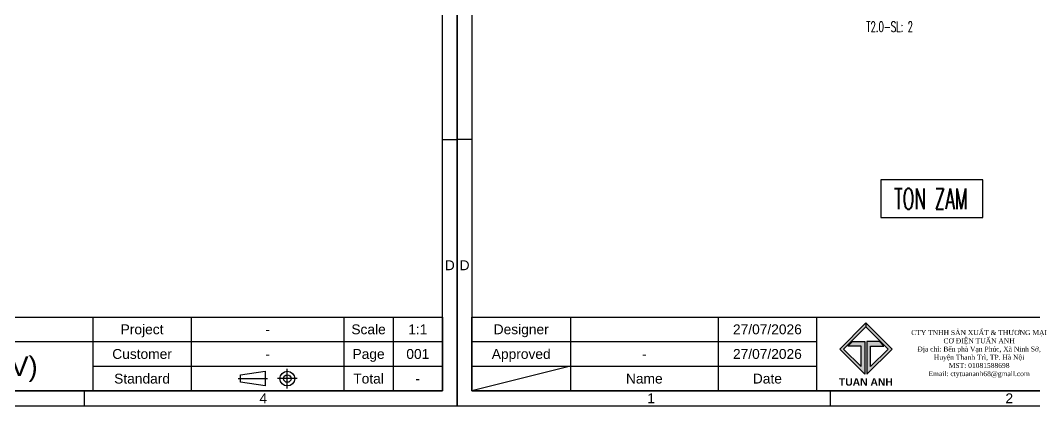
# Model space of a CAD drawing. Header units: millimetres. Extents: x 173893 to 258446, y -176540 to -123824.
# Drawn here: x 202926 to 207822, y -154576 to -152718 of the extents above; entities that cross this region are included whole.
import ezdxf
from ezdxf.enums import TextEntityAlignment as Align

# ---------------------------------------------------------------- set-up
doc = ezdxf.new("R2010")
doc.units = ezdxf.units.MM
doc.header["$LTSCALE"] = 3
for name, color, linetype in [('@.DM. NÉT CHÍNH', 7, 'Continuous'), ('@.TEXT', 7, 'Continuous'), ('@.VISIBLE', 7, 'Continuous'), ('dim', 7, 'Continuous')]:
    doc.layers.add(name, color=color, linetype=linetype)
doc.styles.add('Ann_w01', font='romans.shx', dxfattribs={"width": 0.6, "bigfont": 'chineset.shx'})
doc.styles.add('Arial', font='arial.ttf')

# ---------------------------------------------------------------- blocks, each defined once
blk = doc.blocks.new('Standard ISO')
at = {"color": 6}
for p, q in [((-6, 0), (0, 0)), ((6, 0), (2, 0)), ((4, -2), (4, 2))]:
    blk.add_line(p, q, dxfattribs=at)
blk.add_lwpolyline([(-0.5, 1.5), (-0.5, -1.5), (-5.5, -0.75), (-5.5, 0.75), (-0.5, 1.5)])
for radius in [1.5, 0.75]:
    blk.add_circle((4, 0), radius)
blk = doc.blocks.new('A$C4dbb82d6')
at = {"layer": '@.VISIBLE'}
h = blk.add_hatch(color=30, dxfattribs=at)
h.dxf.hatch_style = 1
h.paths.add_polyline_path([(0.21, 4.97), (3.62, 1.56), (3.62, 5.97), (1.92, 5.97), (1.3, 5.35), (3.12, 5.35), (3.12, 2.59), (0.74, 4.97), (3.75, 7.98), (3.75, 8.51)])
h = blk.add_hatch(color=150, dxfattribs=at)
h.dxf.hatch_style = 1
h.paths.add_polyline_path([(6.76, 4.97), (4.37, 2.59), (4.37, 5.35), (6.2, 5.35), (5.58, 5.97), (3.88, 5.97), (3.88, 1.56), (7.29, 4.97), (3.75, 8.51), (3.75, 7.98)])
at = {"layer": '@.VISIBLE', "color": 30}
blk.add_lwpolyline([(3.62, 5.97), (3.62, 1.56), (0.21, 4.97), (3.75, 8.51), (3.75, 7.98), (0.74, 4.97), (3.12, 2.59), (3.12, 5.35), (1.3, 5.35), (1.92, 5.97)], close=True, dxfattribs=at)
at = {"layer": '@.VISIBLE', "color": 150}
blk.add_lwpolyline([(3.88, 5.97), (3.88, 1.56), (7.29, 4.97), (3.75, 8.51), (3.75, 7.98), (6.76, 4.97), (4.37, 2.59), (4.37, 5.35), (6.2, 5.35), (5.58, 5.97)], close=True, dxfattribs=at)
at = {"layer": '@.VISIBLE', "color": 30, "insert": (3.75, 0.51), "char_height": 1, "attachment_point": 5, "style": 'Ann_w01'}
blk.add_mtext_dynamic_manual_height_columns('{\\fArial|b1|i0|c0|p34;\\W1;TUAN ANH}', width=7.5, gutter_width=49.6, heights=[0], dxfattribs=at)
blk = doc.blocks.new('KHUNG BAN VE (Made by Tung)')
at = {"layer": '@.VISIBLE', "color": 8}
for p, q in [((3, 54), (0, 54)), ((294, 54), (297, 54)), ((23, 18), (23, 3)), ((53, 18), (53, 3)), ((73, 18), (73, 3)), ((223, 18), (223, 3)), ((243, 18), (243, 3)), ((274, 18), (274, 3)), ((284, 18), (284, 3)), ((3, 13), (73, 13)), ((123, 13), (294, 13)), ((3, 8), (73, 8)), ((23, 8), (3, 3)), ((223, 8), (294, 8)), ((75.75, 3), (75.75, 0)), ((221.25, 3), (221.25, 0))]:
    blk.add_line(p, q, dxfattribs=at)
for points in [[(0, 0), (297, 0), (297, 210), (0, 210)], [(3, 3), (294, 3), (294, 207), (3, 207)], [(3, 18), (294, 18), (294, 3), (3, 3)]]:
    blk.add_lwpolyline(points, close=True, dxfattribs=at)
at = {"xscale": 1.5, "yscale": 1.5, "zscale": 1.5}
blk.add_blockref('A$C4dbb82d6', (77.375, 4.041), dxfattribs=at)
blk.add_blockref('Standard ISO', (258.5, 5.5))
at = {"layer": '@.TEXT', "color": 1, "style": 'Arial'}
for s, p in [('D', (1.5, 28.5)), ('D', (295.5, 28.5)), ('27/07/2026', (63, 15.5)), ('27/07/2026', (63, 10.5)), ('1', (39.375, 1.5)), ('2', (112.125, 1.5)), ('4', (257.625, 1.5))]:
    blk.add_text(s, height=2, dxfattribs=at).set_placement(p, align=Align.MIDDLE_CENTER)
at = {"layer": '@.TEXT', "color": 2, "style": 'Arial'}
for s, p in [('Designer', (13, 15.5)), ('Project', (233, 15.5)), ('Scale', (279, 15.5)), ('Approved', (13, 10.5)), ('Customer', (233, 10.5)), ('Page', (279, 10.5)), ('Name', (38, 5.5)), ('Date', (63, 5.5)), ('Standard', (233, 5.5)), ('Total', (279, 5.5))]:
    blk.add_text(s, height=2, dxfattribs=at).set_placement(p, align=Align.MIDDLE_CENTER)
at = {"layer": '@.TEXT', "color": 1, "style": 'Arial'}
for tag, height, p in [('DESIGNER_NAME', 2, (38, 15.5)), ('PROJECT_CODE', 2, (258.5, 15.5)), ('SCALE', 2, (289, 15.5)), ('APPROVED_NAME', 2, (38, 10.5)), ('CUSTOMER_NAME', 2, (258.5, 10.5)), ('PAGE', 2, (289, 10.5)), ('DRAWING_NAME', 4, (173, 8)), ('TOTAL', 2, (289, 5.5))]:
    blk.add_attdef(tag, text='', height=height, dxfattribs=at).set_placement(p, align=Align.MIDDLE_CENTER)
at = {"layer": '@.VISIBLE', "color": 30, "insert": (106, 10.5), "char_height": 1, "attachment_point": 5, "style": 'Ann_w01'}
blk.add_mtext_dynamic_manual_height_columns('{\\fTimes New Roman|b0|i0|c0|p18;\\W1;CTY TNHH SẢN XUẤT & THƯƠNG MẠI CƠ ĐIỆN TUẤN ANH\\PĐịa chỉ: Bến phà Vạn Phúc, Xã Ninh Sở, Huyện Thanh Trì, TP. Hà Nội\\PMST: 01081588698\\PEmail: ctytuananh68@gmail.com}', width=28.70976, gutter_width=99.197, heights=[0], dxfattribs=at)

msp = doc.modelspace()

# ---------------------------------------------------------------- linework, layer by layer
at = {"layer": '@.DM. NÉT CHÍNH', "linetype": 'Continuous'}
msp.add_lwpolyline([(207078.88, -153668.02), (207570.83, -153668.02), (207570.83, -153487.14), (207078.88, -153487.14)], close=True, dxfattribs=at)

# ---------------------------------------------------------------- block references
at = {"layer": '@.VISIBLE'}
ref = msp.add_blockref('KHUNG BAN VE (Made by Tung)', (197978.07, -154576.11), dxfattribs=dict(at, xscale=23.76, yscale=23.76, zscale=23.76))
ref.add_attrib('TOTAL', '-', dxfattribs={"layer": '@.TEXT', "color": 1, "height": 47.52, "style": 'Arial'}).set_placement((204844.71, -154445.43), align=Align.MIDDLE_CENTER)
ref.add_attrib('PAGE', '001', dxfattribs={"layer": '@.TEXT', "color": 1, "height": 47.52, "style": 'Arial'}).set_placement((204844.71, -154326.63), align=Align.MIDDLE_CENTER)
ref.add_attrib('SCALE', '1:1', dxfattribs={"layer": '@.TEXT', "color": 1, "height": 47.52, "style": 'Arial'}).set_placement((204844.71, -154207.83), align=Align.MIDDLE_CENTER)
ref.add_attrib('CUSTOMER_NAME', '-', dxfattribs={"layer": '@.TEXT', "color": 1, "height": 47.52, "style": 'Arial'}).set_placement((204120.03, -154326.63), align=Align.MIDDLE_CENTER)
ref.add_attrib('PROJECT_CODE', '-', dxfattribs={"layer": '@.TEXT', "color": 1, "height": 47.52, "style": 'Arial'}).set_placement((204120.03, -154207.83), align=Align.MIDDLE_CENTER)
ref.add_attrib('DRAWING_NAME', 'TỦ ĐIỆN TD DH1 (NHÀ KTNV)', dxfattribs={"layer": '@.TEXT', "color": 1, "height": 95.04, "style": 'Arial'}).set_placement((202088.55, -154386.03), align=Align.MIDDLE_CENTER)
ref = msp.add_blockref('KHUNG BAN VE (Made by Tung)', (205034.79, -154576.11), dxfattribs=dict(at, xscale=23.76, yscale=23.76, zscale=23.76))
ref.add_attrib('APPROVED_NAME', '-', dxfattribs={"layer": '@.TEXT', "color": 1, "height": 47.52, "style": 'Arial'}).set_placement((205937.67, -154326.63), align=Align.MIDDLE_CENTER)

# ---------------------------------------------------------------- texts
at = {"layer": 'dim', "color": 1, "style": 'Ann_w01', "width": 0.6}
msp.add_text('T2.0-SL: 2', height=50, dxfattribs=at).set_placement((207121.49, -152748.62), align=Align.MIDDLE_CENTER)
at = {"layer": 'dim', "color": 2, "style": 'Ann_w01', "width": 0.6}
msp.add_text('TON ZAM', height=100, dxfattribs=at).set_placement((207320.55, -153578.12), align=Align.MIDDLE_CENTER)

doc.saveas('drawing.dxf')
